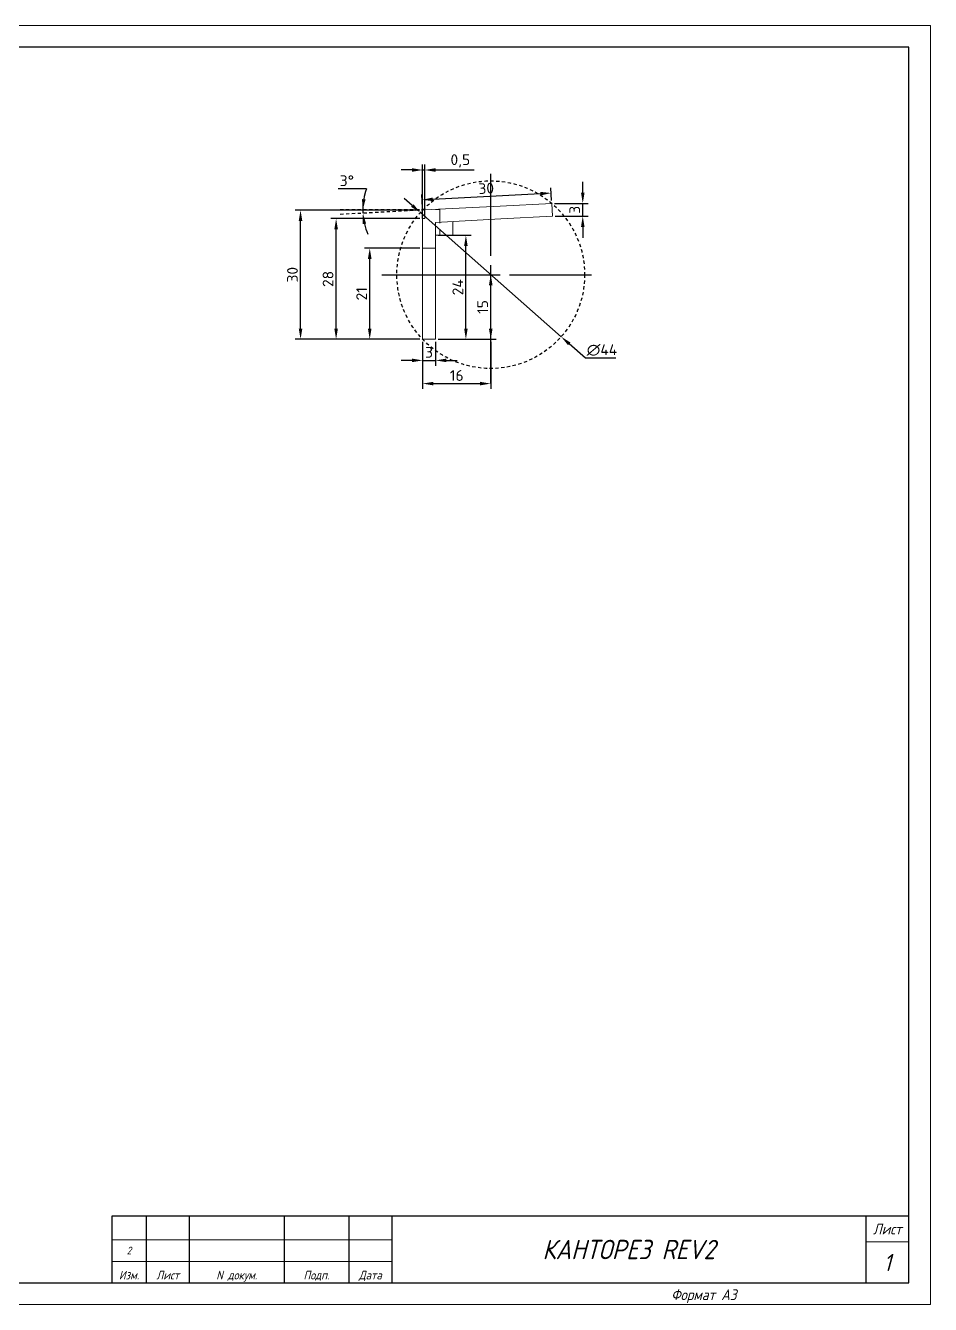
# Paper-space layout 'ISO A3 Title Block' of a CAD drawing. Header units: millimetres. Extents: x 0 to 420, y 0 to 297.
# Drawn here: x 210 to 420, y 0 to 297 of the extents above; entities that cross this region are included whole.
import ezdxf
from ezdxf.enums import TextEntityAlignment as Align

# ---------------------------------------------------------------- set-up
doc = ezdxf.new("R2010")
doc.units = ezdxf.units.MM
for name, pattern in [('CENTER2', [28.575, 19.05, -3.175, 3.175, -3.175]), ('HIDDEN2', [4.7625, 3.175, -1.5875]), ('JIS_02_0.7', [1.35, 0.75, -0.6])]:
    doc.linetypes.add(name, pattern=pattern)
for name, color, linetype in [('Доп фигуры', 7, 'JIS_02_0.7'), ('Планы', 7, 'Continuous'), ('Размеры', 7, 'Continuous'), ('Формат', 7, 'Continuous')]:
    doc.layers.add(name, color=color, linetype=linetype)
doc.styles.add('blank_text', font='romans.shx', dxfattribs={"width": 0.85, "oblique": 15})
doc.styles.get("Standard").update_dxf_attribs({"font": 'simplex.shx'})
doc.dimstyles.new('ISO-25', dxfattribs={"dimtxt": 2.5, "dimasz": 2.5, "dimexe": 1.25, "dimexo": 0.625, "dimtad": 1, "dimtoh": 1, "dimtxsty": 'Standard', "dimcen": 2.5, "dimadec": 0, "dimazin": 0, "dimtfac": 1, "dimtmove": 0, "dimatfit": 3, "dimfxl": 1, "dimarcsym": 0})

# ---------------------------------------------------------------- blocks, each defined once
blk = doc.blocks.new('A3sb2')
at = {"layer": 'Формат'}
for p, q in [((238, 20.5), (238, 5)), ((248, 20.5), (248, 5)), ((270, 20.5), (270, 5)), ((285, 20.5), (285, 5)), ((295, 20.5), (295, 5)), ((405, 20.5), (405, 5))]:
    blk.add_line(p, q, dxfattribs=at)
at = {"layer": 'Формат', "color": 3, "lineweight": 5}
for p, q in [((230, 15), (295, 15)), ((405, 14.5), (415, 14.5)), ((230, 10), (295, 10))]:
    blk.add_line(p, q, dxfattribs=at)
blk.add_lwpolyline([(0, 297), (0, 0), (420, 0), (420, 297)], close=True, dxfattribs=at)
at = {"layer": 'Формат'}
blk.add_lwpolyline([(415, 292), (20, 292), (20, 5), (415, 5)], close=True, dxfattribs=at)
blk.add_lwpolyline([(415, 20.5), (230, 20.5), (230, 5)], dxfattribs=at)
at = {"layer": 'Формат', "style": 'blank_text', "oblique": 15, "width": 0.85}
blk.add_text('Лист', height=2.5, dxfattribs=at).set_placement((410, 17.5), align=Align.MIDDLE_CENTER)
for s, p in [('Изм.', (234, 5.21)), ('Лист', (243, 5.21)), ('N докум.', (259, 5.21)), ('Подп.', (277.5, 5.21)), ('Дата', (290, 5.21))]:
    blk.add_text(s, height=2, dxfattribs=at).set_placement(p, align=Align.BOTTOM_CENTER)
blk.add_text('Формат А3', height=2.5, dxfattribs=at).set_placement((375, 1), align=Align.RIGHT)
blk.add_attdef('02', text='', height=4.5, rotation=180, dxfattribs=at).set_placement((55, 285), align=Align.MIDDLE_CENTER)
for tag, height, p in [('01', 4.5, (350, 12.75)), ('31', 1.8, (234, 12.5)), ('32', 1.8, (243, 12.5)), ('33', 1.8, (259, 12.5)), ('34', 1.8, (277.5, 12.5)), ('35', 1.6, (290, 12.5)), ('16', 4, (410, 9.75))]:
    blk.add_attdef(tag, text='', height=height, dxfattribs=at).set_placement(p, align=Align.MIDDLE_CENTER)
blk = doc.blocks.new('A$C6EE26276')
at = {"color": 0, "linetype": 'Continuous', "lineweight": 0, "extrusion": (2.22045e-16, 1, 2.22045e-16)}
for p, q in [((-203.82, 8.91), (-191.83, 9.53)), ((-191.83, 9.53), (-191.68, 6.54)), ((-221.29, 5.99), (-221.79, 5.99)), ((-221.79, 5.99), (-221.79, -22.04)), ((-203.82, 8.91), (-221.29, 7.99)), ((-221.29, 7.99), (-221.29, 5.99)), ((-191.68, 6.54), (-203.66, 5.91)), ((-218.79, 5.12), (-203.66, 5.91)), ((-218.79, -22.04), (-218.79, 5.12)), ((-214.79, 5.33), (-214.79, 2.12)), ((-218.79, 2.12), (-214.79, 2.12)), ((-221.79, -22.04), (-218.79, -22.04))]:
    blk.add_line(p, q, dxfattribs=at)
at = {"color": 0, "linetype": 'HIDDEN2', "lineweight": 0, "extrusion": (2.22045e-16, 1, 2.22045e-16)}
for p, q in [((-218.79, 8.12), (-217.79, 8.12)), ((-217.79, 8.12), (-217.79, 2.12)), ((-221.79, -0.88), (-218.79, -0.88))]:
    blk.add_line(p, q, dxfattribs=at)
blk = doc.blocks.new('*U19')
at = {"layer": 'Доп фигуры', "color": 0, "linetype": 'CENTER2', "transparency": 16777216}
for p, q in [((0, 4.36), (0, 25.29)), ((-25.29, 0), (-4.36, 0)), ((4.36, 0), (25.29, 0)), ((0, -25.29), (0, -4.36))]:
    blk.add_line(p, q, dxfattribs=at)
at = {"layer": 'Доп фигуры', "color": 0, "linetype": 'Continuous', "transparency": 16777216}
for p, q in [((-2.18, 0), (2.18, 0)), ((0, -2.18), (0, 2.18))]:
    blk.add_line(p, q, dxfattribs=at)
blk = doc.blocks.new('*D20')
at = {"layer": 'Размеры', "color": 0, "lineweight": -2, "transparency": 16777216}
for p, q in [((301.53, 245.3), (288.62, 245.3)), ((289.87, 226.64), (289.87, 242.8)), ((301.53, 224.14), (288.62, 224.14))]:
    blk.add_line(p, q, dxfattribs=at)
at = {"layer": 'Размеры', "color": 0, "transparency": 16777216}
for points in [[(289.45, 242.8), (290.29, 242.8), (289.87, 245.3)], [(289.45, 226.64), (290.29, 226.64), (289.87, 224.14)]]:
    blk.add_solid(points, dxfattribs=at)
at = {"layer": 'Размеры', "color": 0, "transparency": 16777216, "insert": (288, 234.72), "char_height": 2.5, "attachment_point": 5, "rotation": 90}
blk.add_mtext('21', dxfattribs=at)
blk = doc.blocks.new('*D21')
at = {"layer": 'Размеры', "color": 0, "lineweight": -2, "transparency": 16777216}
for p, q in [((301.53, 252.17), (280.82, 252.17)), ((282.07, 226.64), (282.07, 249.67)), ((301.53, 224.14), (280.82, 224.14))]:
    blk.add_line(p, q, dxfattribs=at)
at = {"layer": 'Размеры', "color": 0, "transparency": 16777216}
for points in [[(281.65, 249.67), (282.49, 249.67), (282.07, 252.17)], [(281.65, 226.64), (282.49, 226.64), (282.07, 224.14)]]:
    blk.add_solid(points, dxfattribs=at)
at = {"layer": 'Размеры', "color": 0, "transparency": 16777216, "insert": (280.2, 238.16), "char_height": 2.5, "attachment_point": 5, "rotation": 90}
blk.add_mtext('28', dxfattribs=at)
blk = doc.blocks.new('*D22')
at = {"layer": 'Размеры', "color": 0, "lineweight": -2, "transparency": 16777216}
for p, q in [((301.53, 254.14), (272.56, 254.14)), ((273.81, 226.64), (273.81, 251.64)), ((301.53, 224.14), (272.56, 224.14))]:
    blk.add_line(p, q, dxfattribs=at)
at = {"layer": 'Размеры', "color": 0, "transparency": 16777216}
for points in [[(273.4, 251.64), (274.23, 251.64), (273.81, 254.14)], [(273.4, 226.64), (274.23, 226.64), (273.81, 224.14)]]:
    blk.add_solid(points, dxfattribs=at)
at = {"layer": 'Размеры', "color": 0, "transparency": 16777216, "insert": (271.94, 239.14), "char_height": 2.5, "attachment_point": 5, "rotation": 90}
blk.add_mtext('30', dxfattribs=at)
blk = doc.blocks.new('*D23')
at = {"layer": 'Размеры', "color": 0, "lineweight": -2, "transparency": 16777216}
for p, q in [((302.15, 252.8), (302.15, 264.71)), ((302.65, 252.8), (302.65, 264.71)), ((299.65, 263.46), (297.15, 263.46)), ((302.15, 263.46), (302.65, 263.46)), ((305.15, 263.46), (314.14, 263.46))]:
    blk.add_line(p, q, dxfattribs=at)
at = {"layer": 'Размеры', "color": 0, "transparency": 16777216}
for points in [[(299.65, 263.88), (299.65, 263.04), (302.15, 263.46)], [(305.15, 263.88), (305.15, 263.04), (302.65, 263.46)]]:
    blk.add_solid(points, dxfattribs=at)
at = {"layer": 'Размеры', "color": 0, "transparency": 16777216, "insert": (310.9, 265.57), "char_height": 2.5, "attachment_point": 5}
blk.add_mtext('0,5', dxfattribs=at)
blk = doc.blocks.new('*D24')
at = {"layer": 'Размеры', "color": 0, "lineweight": -2, "transparency": 16777216}
for p, q in [((339.31, 258.21), (339.31, 260.71)), ((332.74, 255.71), (340.56, 255.71)), ((339.31, 252.72), (339.31, 255.71)), ((332.9, 252.72), (340.56, 252.72)), ((339.31, 250.22), (339.31, 247.72))]:
    blk.add_line(p, q, dxfattribs=at)
at = {"layer": 'Размеры', "color": 0, "transparency": 16777216}
for points in [[(338.9, 258.21), (339.73, 258.21), (339.31, 255.71)], [(338.9, 250.22), (339.73, 250.22), (339.31, 252.72)]]:
    blk.add_solid(points, dxfattribs=at)
at = {"layer": 'Размеры', "color": 0, "transparency": 16777216, "insert": (337.44, 254.22), "char_height": 2.5, "attachment_point": 5, "rotation": 90}
blk.add_mtext('3', dxfattribs=at)
blk = doc.blocks.new('*D25')
at = {"layer": 'Размеры', "color": 0, "lineweight": -2, "transparency": 16777216}
for p, q in [((332.08, 256.34), (331.92, 259.35)), ((302.12, 254.77), (301.96, 257.78)), ((304.53, 256.66), (329.49, 257.97))]:
    blk.add_line(p, q, dxfattribs=at)
at = {"layer": 'Размеры', "color": 0, "transparency": 16777216}
for points in [[(304.5, 257.07), (304.55, 256.24), (302.03, 256.53)], [(329.47, 258.38), (329.51, 257.55), (331.99, 258.1)]]:
    blk.add_solid(points, dxfattribs=at)
at = {"layer": 'Размеры', "color": 0, "transparency": 16777216, "insert": (316.91, 259.19), "char_height": 2.5, "attachment_point": 5, "rotation": 3}
blk.add_mtext('30', dxfattribs=at)
blk = doc.blocks.new('*D27')
at = {"layer": 'Размеры', "color": 0, "lineweight": -2, "transparency": 16777216}
for p, q in [((299.74, 255.21), (297.87, 256.86)), ((301.62, 253.56), (334.31, 224.73)), ((339.93, 219.77), (336.18, 223.08)), ((346.98, 219.77), (339.93, 219.77))]:
    blk.add_line(p, q, dxfattribs=at)
at = {"layer": 'Размеры', "color": 0, "transparency": 16777216}
for points in [[(300.02, 255.52), (299.47, 254.9), (301.62, 253.56)], [(336.46, 223.39), (335.9, 222.77), (334.31, 224.73)]]:
    blk.add_solid(points, dxfattribs=at)
at = {"layer": 'Размеры', "color": 0, "transparency": 16777216, "insert": (343.77, 221.65), "char_height": 2.5, "attachment_point": 5}
blk.add_mtext('∅44', dxfattribs=at)
blk = doc.blocks.new('*D28')
at = {"layer": 'Размеры', "color": 0, "lineweight": -2, "transparency": 16777216}
for p, q in [((305.78, 248.3), (313.44, 248.3)), ((312.19, 226.64), (312.19, 245.8)), ((305.78, 224.14), (313.44, 224.14))]:
    blk.add_line(p, q, dxfattribs=at)
at = {"layer": 'Размеры', "color": 0, "transparency": 16777216}
for points in [[(311.78, 245.8), (312.61, 245.8), (312.19, 248.3)], [(311.78, 226.64), (312.61, 226.64), (312.19, 224.14)]]:
    blk.add_solid(points, dxfattribs=at)
at = {"layer": 'Размеры', "color": 0, "transparency": 16777216, "insert": (310.32, 236.22), "char_height": 2.5, "attachment_point": 5, "rotation": 90}
blk.add_mtext('24', dxfattribs=at)
blk = doc.blocks.new('*D29')
at = {"layer": 'Размеры', "color": 0, "lineweight": -2, "transparency": 16777216}
for p, q in [((305.78, 239.15), (319.21, 239.15)), ((317.96, 226.64), (317.96, 236.65)), ((305.78, 224.14), (319.21, 224.14))]:
    blk.add_line(p, q, dxfattribs=at)
at = {"layer": 'Размеры', "color": 0, "transparency": 16777216}
for points in [[(317.54, 236.65), (318.38, 236.65), (317.96, 239.15)], [(317.54, 226.64), (318.38, 226.64), (317.96, 224.14)]]:
    blk.add_solid(points, dxfattribs=at)
at = {"layer": 'Размеры', "color": 0, "transparency": 16777216, "insert": (316.09, 231.65), "char_height": 2.5, "attachment_point": 5, "rotation": 90}
blk.add_mtext('15', dxfattribs=at)
blk = doc.blocks.new('*D30')
at = {"layer": 'Размеры', "color": 0, "lineweight": -2, "transparency": 16777216}
for p, q in [((302.15, 223.52), (302.15, 212.6)), ((317.96, 223.52), (317.96, 212.6)), ((304.65, 213.85), (315.46, 213.85))]:
    blk.add_line(p, q, dxfattribs=at)
at = {"layer": 'Размеры', "color": 0, "transparency": 16777216}
for points in [[(304.65, 214.27), (304.65, 213.44), (302.15, 213.85)], [(315.46, 214.27), (315.46, 213.44), (317.96, 213.85)]]:
    blk.add_solid(points, dxfattribs=at)
at = {"layer": 'Размеры', "color": 0, "transparency": 16777216, "insert": (310.06, 215.73), "char_height": 2.5, "attachment_point": 5}
blk.add_mtext('16', dxfattribs=at)
blk = doc.blocks.new('*D31')
at = {"layer": 'Размеры', "color": 0, "lineweight": -2, "transparency": 16777216}
for p, q in [((302.15, 223.52), (302.15, 217.99)), ((305.15, 223.52), (305.15, 217.99)), ((299.65, 219.24), (297.15, 219.24)), ((302.15, 219.24), (305.15, 219.24)), ((307.65, 219.24), (310.15, 219.24))]:
    blk.add_line(p, q, dxfattribs=at)
at = {"layer": 'Размеры', "color": 0, "transparency": 16777216}
for points in [[(299.65, 219.66), (299.65, 218.83), (302.15, 219.24)], [(307.65, 219.66), (307.65, 218.83), (305.15, 219.24)]]:
    blk.add_solid(points, dxfattribs=at)
at = {"layer": 'Размеры', "color": 0, "transparency": 16777216, "insert": (303.65, 221.12), "char_height": 2.5, "attachment_point": 5}
blk.add_mtext('3', dxfattribs=at)
blk = doc.blocks.new('*D67')
at = {"layer": 'Размеры', "color": 0, "lineweight": -2, "transparency": 16777216}
blk.add_line((289.13, 259.1), (282.52, 259.1), dxfattribs=at)
for start, end in [(159.9912, 180), (160.0676, 170.0338), (180, 183), (192.9662, 202.9324)]:
    blk.add_arc((302.65, 254.17), 14.39, start, end, dxfattribs=at)
at = {"layer": 'Размеры', "color": 0, "transparency": 16777216}
for points in [[(288.9, 256.63), (288.07, 256.7), (288.26, 254.17)], [(288.22, 250.88), (289.04, 251), (288.28, 253.42)]]:
    blk.add_solid(points, dxfattribs=at)
at = {"layer": 'Размеры', "color": 0, "transparency": 16777216, "insert": (284.58, 260.97), "char_height": 2.5, "attachment_point": 5}
blk.add_mtext('3°', dxfattribs=at)

psp = doc.layouts.new('ISO A3 Title Block')

# ---------------------------------------------------------------- linework, layer by layer
at = {"layer": 'Доп фигуры'}
for p, q in [((302.654, 254.171), (282.654, 254.171)), ((302.654, 254.171), (282.681, 253.124)), ((302.154, 252.171), (302.154, 254.171))]:
    psp.add_line(p, q, dxfattribs=at)
psp.add_circle((317.961, 239.145), 21.791, dxfattribs=at)

# ---------------------------------------------------------------- block references
at = {"layer": 'Доп фигуры', "linetype": 'CENTER2'}
psp.add_blockref('*U19', (317.961, 239.145), dxfattribs=at)
at = {"layer": 'Планы'}
psp.add_blockref('A$C6EE26276', (523.946, 246.181), dxfattribs=at)
at = {"layer": 'Формат'}
ref = psp.add_blockref('A3sb2', (0, 0), dxfattribs=at)
ref.add_attrib('01', 'КАНТОРЕЗ REV2', dxfattribs={"height": 4.5, "style": 'blank_text', "oblique": 15, "width": 0.85}).set_placement((350, 12.75), align=Align.MIDDLE_CENTER)
ref.add_attrib('16', '1', dxfattribs={"height": 4, "style": 'blank_text', "oblique": 15, "width": 0.85}).set_placement((410, 9.75), align=Align.MIDDLE_CENTER)
ref.add_attrib('31', '2', dxfattribs={"height": 1.8, "style": 'blank_text', "oblique": 15, "width": 0.85}).set_placement((234, 12.5), align=Align.MIDDLE_CENTER)

# ---------------------------------------------------------------- dimensions: what is measured, and where the dimension line sits
at = {"layer": 'Размеры'}
dim = psp.add_linear_dim(base=(302.654, 263.459), p1=(302.154, 252.171), p2=(302.654, 252.171), dimstyle='ISO-25', dxfattribs=at)
dim.commit()
dim.dimension.update_dxf_attribs({"geometry": '*D23', "text_midpoint": (310.898, 263.459), "dimtype": 160})
dim = psp.add_angular_dim_2l(base=(288.272, 253.669), line1=((302.654, 254.171), (282.654, 254.171)), line2=((302.654, 254.171), (282.681, 253.124)), dimstyle='ISO-25', dxfattribs=at)
dim.commit()
dim.dimension.update_dxf_attribs({"geometry": '*D67', "text_midpoint": (284.578, 260.97)})
dim = psp.add_aligned_dim(p1=(302.154, 254.145), p2=(332.113, 255.715), distance=2.386, dimstyle='ISO-25', dxfattribs=at)
dim.commit()
dim.dimension.update_dxf_attribs({"geometry": '*D25', "text_midpoint": (316.911, 259.185)})
for base, p1, p2, picture, middle in [((339.313, 255.715), (332.27, 252.719), (332.113, 255.715), '*D24', (337.438, 254.217)), ((273.813, 254.145), (302.155, 224.145), (302.154, 254.145), '*D22', (271.938, 239.145)), ((317.961, 239.145), (305.155, 224.145), (305.155, 239.145), '*D29', (316.086, 231.645))]:
    dim = psp.add_linear_dim(base=base, p1=p1, p2=p2, angle=90, dimstyle='ISO-25', dxfattribs=at)
    dim.commit()
    dim.dimension.update_dxf_attribs({"geometry": picture, "text_midpoint": middle})
dim = psp.add_diameter_dim_2p(p1=(301.617, 253.558), p2=(334.305, 224.733), dimstyle='ISO-25', override={"dimdec": 0}, dxfattribs=at)
dim.commit()
dim.dimension.update_dxf_attribs({"geometry": '*D27', "text_midpoint": (343.77, 221.648)})
for base, p1, p2, picture, middle in [((282.071, 252.171), (302.155, 224.145), (302.154, 252.171), '*D21', (280.196, 238.158)), ((312.194, 248.302), (305.155, 224.145), (305.155, 248.302), '*D28', (310.319, 236.224)), ((289.871, 245.302), (302.155, 224.145), (302.154, 245.302), '*D20', (287.996, 234.724))]:
    dim = psp.add_linear_dim(base=base, p1=p1, p2=p2, angle=90, dimstyle='ISO-25', override={"dimdec": 0}, dxfattribs=at)
    dim.commit()
    dim.dimension.update_dxf_attribs({"geometry": picture, "text_midpoint": middle})
dim = psp.add_linear_dim(base=(305.155, 219.242), p1=(302.155, 224.145), p2=(305.155, 224.145), dimstyle='ISO-25', dxfattribs=at)
dim.commit()
dim.dimension.update_dxf_attribs({"geometry": '*D31', "text_midpoint": (303.655, 221.117)})
dim = psp.add_linear_dim(base=(317.961, 213.854), p1=(302.155, 224.145), p2=(317.961, 224.145), dimstyle='ISO-25', override={"dimdec": 0}, dxfattribs=at)
dim.commit()
dim.dimension.update_dxf_attribs({"geometry": '*D30', "text_midpoint": (310.058, 215.729)})

doc.saveas('drawing.dxf')
